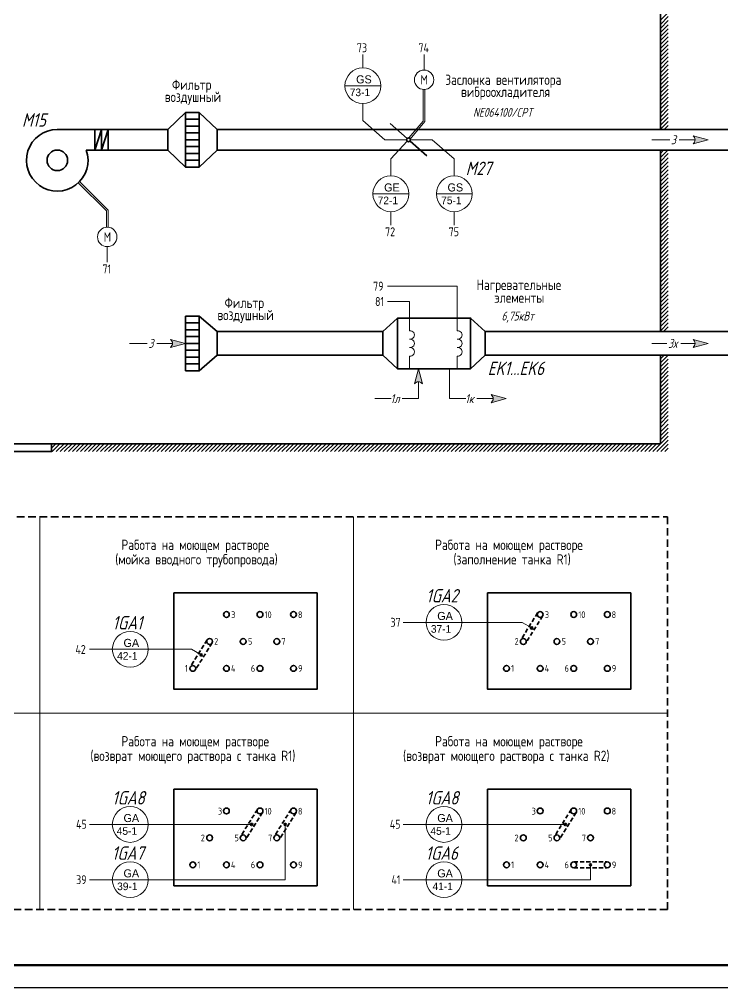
# Model space of a CAD drawing. Header units: millimetres. Extents: x 294 to 6216, y -3442 to 2720.
# Drawn here: x 540.5 to 697.6, y 1469.7 to 1685.9 of the extents above; entities that cross this region are included whole.
import ezdxf

# ---------------------------------------------------------------- set-up
doc = ezdxf.new("R2010")
doc.units = ezdxf.units.MM
doc.header["$LTSCALE"] = 15
doc.linetypes.add('DASHED2', pattern=[0.375, 0.25, -0.125])
doc.linetypes.add('HIDDEN2', pattern=[0.1875, 0.125, -0.0625])
doc.layers.add('0.35 TEXT', color=7, linetype='Continuous', lineweight=35)
doc.layers.add('LWT 0.6', color=7, linetype='Continuous', lineweight=50)
doc.styles.add('0', font='gost.shx', dxfattribs={"width": 0.75, "oblique": 15})
doc.styles.add('34', font='gost.shx', dxfattribs={"width": 0.75, "oblique": 15, "height": 3.5})

msp = doc.modelspace()

# ---------------------------------------------------------------- hatches: boundary and pattern name
at = {"lineweight": 13}
h = msp.add_hatch(color=256, dxfattribs=at)
h.dxf.hatch_style = 1
h.paths.add_polyline_path([(694.324, 1659.019), (690.954, 1658.116, 0.4958839), (690.954, 1659.922)])
h = msp.add_hatch(color=256, dxfattribs=at)
h.dxf.hatch_style = 1
h.paths.add_polyline_path([(577.648, 1613.552), (574.278, 1612.649, 0.4958839), (574.278, 1614.455)])
h = msp.add_hatch(color=256, dxfattribs=at)
h.dxf.hatch_style = 1
h.paths.add_polyline_path([(694.324, 1613.552), (690.954, 1612.65, 0.4958839), (690.954, 1614.455)])
h = msp.add_hatch(color=256, dxfattribs=at)
h.dxf.hatch_style = 1
h.paths.add_polyline_path([(629.645, 1607.889), (630.548, 1604.519, 0.4958839), (628.742, 1604.519)])
h = msp.add_hatch(color=256, dxfattribs=at)
h.dxf.hatch_style = 1
h.paths.add_polyline_path([(649.251, 1601.217), (645.881, 1602.12, -0.4958839), (645.881, 1600.314)])
at = {"lineweight": 35}
h = msp.add_hatch(color=256, dxfattribs=at)
edge = h.paths.add_edge_path()
edge.add_arc((654.946, 1550.011), 0.241, 0, 360)
h = msp.add_hatch(color=256, dxfattribs=at)
edge = h.paths.add_edge_path()
edge.add_arc((581.144, 1543.991), 0.241, 0, 360)
h = msp.add_hatch(color=256, dxfattribs=at)
edge = h.paths.add_edge_path()
edge.add_arc((592.394, 1506.142), 0.241, 0, 360)
h = msp.add_hatch(color=256, dxfattribs=at)
edge = h.paths.add_edge_path()
edge.add_arc((599.894, 1506.142), 0.241, 0, 360)
h = msp.add_hatch(color=256, dxfattribs=at)
edge = h.paths.add_edge_path()
edge.add_arc((662.446, 1506.142), 0.241, 0, 360)
h = msp.add_hatch(color=256, dxfattribs=at)
edge = h.paths.add_edge_path()
edge.add_arc((668.071, 1497.111), 0.241, 0, 360)

# ---------------------------------------------------------------- linework, layer by layer
for p, q in [((683.668, 1685.692), (685.399, 1687.422)), ((683.668, 1684.792), (685.399, 1686.522)), ((683.668, 1683.892), (685.399, 1685.622)), ((683.668, 1682.992), (685.399, 1684.722)), ((683.668, 1682.092), (685.399, 1683.822)), ((683.668, 1681.192), (685.399, 1682.922)), ((683.668, 1680.292), (685.399, 1682.022)), ((683.668, 1679.392), (685.399, 1681.122)), ((683.668, 1678.492), (685.399, 1680.222)), ((683.668, 1677.592), (685.399, 1679.322)), ((683.668, 1676.692), (685.399, 1678.422)), ((683.668, 1675.792), (685.399, 1677.522)), ((683.668, 1674.892), (685.399, 1676.622)), ((683.668, 1673.992), (685.399, 1675.722)), ((683.668, 1673.092), (685.399, 1674.822)), ((683.668, 1672.192), (685.399, 1673.922)), ((683.668, 1671.292), (685.399, 1673.022)), ((683.668, 1670.392), (685.399, 1672.122)), ((683.668, 1669.492), (685.399, 1671.222)), ((683.668, 1668.592), (685.399, 1670.322)), ((683.668, 1667.692), (685.399, 1669.422)), ((683.668, 1666.792), (685.399, 1668.522)), ((683.668, 1665.892), (685.399, 1667.622)), ((683.668, 1664.992), (685.399, 1666.722)), ((683.668, 1664.092), (685.399, 1665.822)), ((683.668, 1663.192), (685.399, 1664.922)), ((683.668, 1662.292), (685.399, 1664.022)), ((683.668, 1661.392), (685.399, 1663.122)), ((684.489, 1661.313), (685.399, 1662.222)), ((683.668, 1655.992), (684.401, 1656.725)), ((683.668, 1655.092), (685.301, 1656.725)), ((683.668, 1654.192), (685.399, 1655.922)), ((683.668, 1653.292), (685.399, 1655.022)), ((683.668, 1652.392), (685.399, 1654.122)), ((683.668, 1651.492), (685.399, 1653.222)), ((683.668, 1650.592), (685.399, 1652.322)), ((683.668, 1649.692), (685.399, 1651.422)), ((683.668, 1648.792), (685.399, 1650.522)), ((683.668, 1647.892), (685.399, 1649.622)), ((683.668, 1646.992), (685.399, 1648.722)), ((683.668, 1646.092), (685.399, 1647.822)), ((683.668, 1645.192), (685.399, 1646.922)), ((683.668, 1644.292), (685.399, 1646.022)), ((683.668, 1643.392), (685.399, 1645.122)), ((683.668, 1642.492), (685.399, 1644.222)), ((683.668, 1641.592), (685.399, 1643.322)), ((683.668, 1640.692), (685.399, 1642.422)), ((683.668, 1639.792), (685.399, 1641.522)), ((683.668, 1638.892), (685.399, 1640.622)), ((683.668, 1637.992), (685.399, 1639.722)), ((683.668, 1637.092), (685.399, 1638.822)), ((683.668, 1636.192), (685.399, 1637.922)), ((683.668, 1635.292), (685.399, 1637.022)), ((683.668, 1634.392), (685.399, 1636.122)), ((683.668, 1633.492), (685.399, 1635.222)), ((683.668, 1632.592), (685.399, 1634.322)), ((683.668, 1631.692), (685.399, 1633.422)), ((683.668, 1630.792), (685.399, 1632.522)), ((683.668, 1629.892), (685.399, 1631.622)), ((683.668, 1628.992), (685.399, 1630.722)), ((683.668, 1628.092), (685.399, 1629.822)), ((683.668, 1627.192), (685.399, 1628.922)), ((683.668, 1626.292), (685.399, 1628.022)), ((683.668, 1625.392), (685.399, 1627.122)), ((683.668, 1624.492), (685.399, 1626.222)), ((683.668, 1623.592), (685.399, 1625.322)), ((683.668, 1622.692), (685.399, 1624.422)), ((683.668, 1621.792), (685.399, 1623.522)), ((683.668, 1620.892), (685.399, 1622.622)), ((683.668, 1619.992), (685.399, 1621.722)), ((683.668, 1619.092), (685.399, 1620.822)), ((683.668, 1618.192), (685.399, 1619.922)), ((683.668, 1617.292), (685.399, 1619.022)), ((683.668, 1616.392), (685.399, 1618.122)), ((684.368, 1616.191), (685.399, 1617.222)), ((683.668, 1610.092), (684.49, 1610.914)), ((683.668, 1609.192), (685.39, 1610.914)), ((683.668, 1608.292), (685.399, 1610.022)), ((683.668, 1607.392), (685.399, 1609.122)), ((683.668, 1606.492), (685.399, 1608.222)), ((683.668, 1605.592), (685.399, 1607.322)), ((683.668, 1604.692), (685.399, 1606.422)), ((683.668, 1603.792), (685.399, 1605.522)), ((683.668, 1602.892), (685.399, 1604.622)), ((683.668, 1601.992), (685.399, 1603.722)), ((683.668, 1601.092), (685.399, 1602.822)), ((683.668, 1600.192), (685.399, 1601.922)), ((683.668, 1599.292), (685.399, 1601.022)), ((683.668, 1598.392), (685.399, 1600.122)), ((683.668, 1597.492), (685.399, 1599.222)), ((683.668, 1596.592), (685.399, 1598.322)), ((683.668, 1595.692), (685.399, 1597.422)), ((683.668, 1594.792), (685.399, 1596.522)), ((683.668, 1593.792), (685.399, 1595.522)), ((683.668, 1592.892), (685.399, 1594.622)), ((683.668, 1591.992), (685.399, 1593.722)), ((681.978, 1589.402), (685.399, 1592.822)), ((682.878, 1589.402), (685.399, 1591.922)), ((547.739, 1590.162), (548.708, 1591.132)), ((547.878, 1589.402), (549.608, 1591.132)), ((548.778, 1589.402), (550.508, 1591.132)), ((549.678, 1589.402), (551.408, 1591.132)), ((550.578, 1589.402), (552.308, 1591.132)), ((551.478, 1589.402), (553.208, 1591.132)), ((552.378, 1589.402), (554.108, 1591.132)), ((553.278, 1589.402), (555.008, 1591.132)), ((554.178, 1589.402), (555.908, 1591.132)), ((555.078, 1589.402), (556.808, 1591.132)), ((555.978, 1589.402), (557.708, 1591.132)), ((556.878, 1589.402), (558.608, 1591.132)), ((557.778, 1589.402), (559.508, 1591.132)), ((558.678, 1589.402), (560.408, 1591.132)), ((559.578, 1589.402), (561.308, 1591.132)), ((560.478, 1589.402), (562.208, 1591.132)), ((561.378, 1589.402), (563.108, 1591.132)), ((562.278, 1589.402), (564.008, 1591.132)), ((563.178, 1589.402), (564.908, 1591.132)), ((564.078, 1589.402), (565.808, 1591.132)), ((564.978, 1589.402), (566.708, 1591.132)), ((565.878, 1589.402), (567.608, 1591.132)), ((566.778, 1589.402), (568.508, 1591.132)), ((567.678, 1589.402), (569.408, 1591.132)), ((568.578, 1589.402), (570.308, 1591.132)), ((569.478, 1589.402), (571.208, 1591.132)), ((570.378, 1589.402), (572.108, 1591.132)), ((571.278, 1589.402), (573.008, 1591.132)), ((572.178, 1589.402), (573.908, 1591.132)), ((573.078, 1589.402), (574.808, 1591.132)), ((573.978, 1589.402), (575.708, 1591.132)), ((574.878, 1589.402), (576.608, 1591.132)), ((575.778, 1589.402), (577.508, 1591.132)), ((576.678, 1589.402), (578.408, 1591.132)), ((577.578, 1589.402), (579.308, 1591.132)), ((578.478, 1589.402), (580.208, 1591.132)), ((579.378, 1589.402), (581.108, 1591.132)), ((580.278, 1589.402), (582.008, 1591.132)), ((581.178, 1589.402), (582.908, 1591.132)), ((582.078, 1589.402), (583.808, 1591.132)), ((582.978, 1589.402), (584.708, 1591.132)), ((583.878, 1589.402), (585.608, 1591.132)), ((584.778, 1589.402), (586.508, 1591.132)), ((585.678, 1589.402), (587.408, 1591.132)), ((586.578, 1589.402), (588.308, 1591.132)), ((587.478, 1589.402), (589.208, 1591.132)), ((588.378, 1589.402), (590.108, 1591.132)), ((589.278, 1589.402), (591.008, 1591.132)), ((590.178, 1589.402), (591.908, 1591.132)), ((591.078, 1589.402), (592.808, 1591.132)), ((591.978, 1589.402), (593.708, 1591.132)), ((592.878, 1589.402), (594.608, 1591.132)), ((593.778, 1589.402), (595.508, 1591.132)), ((594.678, 1589.402), (596.408, 1591.132)), ((595.578, 1589.402), (597.308, 1591.132)), ((596.478, 1589.402), (598.208, 1591.132)), ((597.378, 1589.402), (599.108, 1591.132)), ((598.278, 1589.402), (600.008, 1591.132)), ((599.178, 1589.402), (600.908, 1591.132)), ((600.078, 1589.402), (601.808, 1591.132)), ((600.978, 1589.402), (602.708, 1591.132)), ((601.878, 1589.402), (603.608, 1591.132)), ((602.778, 1589.402), (604.508, 1591.132)), ((603.678, 1589.402), (605.408, 1591.132)), ((604.578, 1589.402), (606.308, 1591.132)), ((605.478, 1589.402), (607.208, 1591.132)), ((606.378, 1589.402), (608.108, 1591.132)), ((607.278, 1589.402), (609.008, 1591.132)), ((608.178, 1589.402), (609.908, 1591.132)), ((609.078, 1589.402), (610.808, 1591.132)), ((609.978, 1589.402), (611.708, 1591.132)), ((610.878, 1589.402), (612.608, 1591.132)), ((611.778, 1589.402), (613.508, 1591.132)), ((612.678, 1589.402), (614.408, 1591.132)), ((613.578, 1589.402), (615.308, 1591.132)), ((614.478, 1589.402), (616.208, 1591.132)), ((615.378, 1589.402), (617.108, 1591.132)), ((616.278, 1589.402), (618.008, 1591.132)), ((617.178, 1589.402), (618.908, 1591.132)), ((618.078, 1589.402), (619.808, 1591.132)), ((618.978, 1589.402), (620.708, 1591.132)), ((619.878, 1589.402), (621.608, 1591.132)), ((620.778, 1589.402), (622.508, 1591.132)), ((621.678, 1589.402), (623.408, 1591.132)), ((622.578, 1589.402), (624.308, 1591.132)), ((623.478, 1589.402), (625.208, 1591.132)), ((624.378, 1589.402), (626.108, 1591.132)), ((625.278, 1589.402), (627.008, 1591.132)), ((626.178, 1589.402), (627.908, 1591.132)), ((627.078, 1589.402), (628.808, 1591.132)), ((627.978, 1589.402), (629.708, 1591.132)), ((628.878, 1589.402), (630.608, 1591.132)), ((629.778, 1589.402), (631.508, 1591.132)), ((630.678, 1589.402), (632.408, 1591.132)), ((631.578, 1589.402), (633.308, 1591.132)), ((632.478, 1589.402), (634.208, 1591.132)), ((633.378, 1589.402), (635.108, 1591.132)), ((634.278, 1589.402), (636.008, 1591.132)), ((635.178, 1589.402), (636.908, 1591.132)), ((636.078, 1589.402), (637.808, 1591.132)), ((636.978, 1589.402), (638.708, 1591.132)), ((637.878, 1589.402), (639.608, 1591.132)), ((638.778, 1589.402), (640.508, 1591.132)), ((639.678, 1589.402), (641.408, 1591.132)), ((640.578, 1589.402), (642.308, 1591.132)), ((641.478, 1589.402), (643.208, 1591.132)), ((642.378, 1589.402), (644.108, 1591.132)), ((643.278, 1589.402), (645.008, 1591.132)), ((644.178, 1589.402), (645.908, 1591.132)), ((645.078, 1589.402), (646.808, 1591.132)), ((645.978, 1589.402), (647.708, 1591.132)), ((646.878, 1589.402), (648.608, 1591.132)), ((647.778, 1589.402), (649.508, 1591.132)), ((648.678, 1589.402), (650.408, 1591.132)), ((649.578, 1589.402), (651.308, 1591.132)), ((650.478, 1589.402), (652.208, 1591.132)), ((651.378, 1589.402), (653.108, 1591.132)), ((652.278, 1589.402), (654.008, 1591.132)), ((653.178, 1589.402), (654.908, 1591.132)), ((654.078, 1589.402), (655.808, 1591.132)), ((654.978, 1589.402), (656.708, 1591.132)), ((655.878, 1589.402), (657.608, 1591.132)), ((656.778, 1589.402), (658.508, 1591.132)), ((657.678, 1589.402), (659.408, 1591.132)), ((658.578, 1589.402), (660.308, 1591.132)), ((659.478, 1589.402), (661.208, 1591.132)), ((660.378, 1589.402), (662.108, 1591.132)), ((661.278, 1589.402), (663.008, 1591.132)), ((662.178, 1589.402), (663.908, 1591.132)), ((663.078, 1589.402), (664.808, 1591.132)), ((663.978, 1589.402), (665.708, 1591.132)), ((664.878, 1589.402), (666.608, 1591.132)), ((665.778, 1589.402), (667.508, 1591.132)), ((666.678, 1589.402), (668.408, 1591.132)), ((667.578, 1589.402), (669.308, 1591.132)), ((668.478, 1589.402), (670.208, 1591.132)), ((669.378, 1589.402), (671.108, 1591.132)), ((670.278, 1589.402), (672.008, 1591.132)), ((671.178, 1589.402), (672.908, 1591.132)), ((672.078, 1589.402), (673.808, 1591.132)), ((672.978, 1589.402), (674.708, 1591.132)), ((673.878, 1589.402), (675.608, 1591.132)), ((674.778, 1589.402), (676.508, 1591.132)), ((675.678, 1589.402), (677.408, 1591.132)), ((676.578, 1589.402), (678.308, 1591.132)), ((677.478, 1589.402), (679.208, 1591.132)), ((678.378, 1589.402), (680.108, 1591.132)), ((679.278, 1589.402), (681.008, 1591.132)), ((680.178, 1589.402), (681.908, 1591.132)), ((681.078, 1589.402), (682.808, 1591.132)), ((683.778, 1589.402), (685.399, 1591.022)), ((684.678, 1589.402), (685.399, 1590.122)), ((294.189, 1469.698), (1345.189, 1469.698))]:
    msp.add_line(p, q)
at = {"lineweight": 13}
for p, q in [((617.237, 1678.071), (617.237, 1675.083)), ((630.903, 1674.583), (630.903, 1678.071)), ((621.237, 1671.083), (613.237, 1671.083)), ((630.705, 1670.253), (630.705, 1663.209)), ((631.1, 1670.253), (631.1, 1663.074)), ((617.237, 1663.301), (617.237, 1667.083)), ((622.141, 1659.019), (617.237, 1663.301)), ((630.705, 1663.209), (627.536, 1659.438)), ((631.1, 1663.074), (627.837, 1659.185)), ((627.011, 1659.019), (622.141, 1659.019)), ((627.132, 1658.719), (623.493, 1654.757)), ((627.871, 1659.019), (632.74, 1659.019)), ((632.74, 1659.019), (637.645, 1654.737)), ((681.784, 1659.019), (685.758, 1659.019)), ((687.899, 1659.019), (691.402, 1659.019)), ((694.324, 1659.019), (690.954, 1659.922)), ((694.324, 1659.019), (690.954, 1658.116)), ((623.493, 1654.757), (623.493, 1650.955)), ((637.645, 1654.737), (637.645, 1650.955)), ((553.984, 1649.681), (560.366, 1643.299)), ((553.703, 1649.404), (559.971, 1643.135)), ((627.493, 1646.955), (619.493, 1646.955)), ((641.645, 1646.955), (633.645, 1646.955)), ((560.366, 1643.299), (560.366, 1639.482)), ((559.971, 1643.135), (559.971, 1639.482)), ((623.493, 1639.967), (623.493, 1642.955)), ((637.645, 1639.967), (637.645, 1642.955)), ((560.169, 1635.153), (560.169, 1631.665)), ((638.309, 1626.333), (622.713, 1626.333)), ((638.309, 1616.385), (638.309, 1626.333)), ((627.645, 1622.906), (622.713, 1622.906)), ((627.645, 1616.385), (627.645, 1622.906)), ((565.108, 1613.552), (569.082, 1613.552)), ((571.223, 1613.552), (574.726, 1613.552)), ((577.648, 1613.552), (574.278, 1614.455)), ((577.648, 1613.552), (574.278, 1612.649)), ((681.784, 1613.552, 0.02), (685.115, 1613.552, 0.02)), ((688.247, 1613.552, 0.02), (691.402, 1613.552, 0.02)), ((694.324, 1613.552, 0.02), (690.954, 1614.455, 0.02)), ((694.324, 1613.552, 0.02), (690.954, 1612.65, 0.02)), ((627.645, 1607.889), (627.645, 1610.72)), ((638.309, 1607.889), (638.309, 1610.72)), ((629.645, 1607.889), (628.742, 1604.519)), ((629.645, 1607.889), (630.548, 1604.519)), ((636.616, 1601.217), (636.616, 1607.889)), ((629.645, 1601.217), (629.645, 1604.967)), ((649.251, 1601.217), (645.881, 1602.12)), ((623.558, 1601.217), (619.932, 1601.217)), ((629.645, 1601.217), (626.02, 1601.217)), ((640.227, 1601.217), (636.616, 1601.217)), ((646.329, 1601.217), (642.689, 1601.217)), ((649.251, 1601.217), (645.881, 1600.314)), ((545.12, 1574.853), (545.12, 1487.115)), ((615.172, 1574.853), (615.172, 1487.115)), ((626.244, 1551.266), (631.35, 1551.266)), ((639.35, 1551.266), (631.35, 1551.266)), ((652.772, 1551.266), (639.35, 1551.266)), ((654.946, 1550.011), (652.772, 1551.266)), ((556.192, 1545.246), (561.298, 1545.246)), ((569.298, 1545.246), (561.298, 1545.246)), ((578.97, 1545.246), (569.298, 1545.246)), ((581.144, 1543.991), (578.97, 1545.246)), ((334.964, 1530.984), (685.224, 1530.984)), ((556.192, 1506.142), (561.298, 1506.142)), ((569.298, 1506.142), (561.298, 1506.142)), ((592.394, 1506.142), (569.298, 1506.142)), ((599.894, 1506.142), (599.894, 1493.79)), ((626.244, 1506.142), (631.35, 1506.142)), ((639.35, 1506.142), (631.35, 1506.142)), ((662.446, 1506.142), (639.35, 1506.142)), ((668.071, 1497.111), (668.071, 1493.79)), ((556.192, 1493.79), (561.298, 1493.79)), ((569.298, 1493.79), (561.298, 1493.79)), ((599.894, 1493.79), (569.298, 1493.79)), ((626.244, 1493.79), (631.35, 1493.79)), ((639.35, 1493.79), (631.35, 1493.79)), ((668.071, 1493.79), (639.35, 1493.79))]:
    msp.add_line(p, q, dxfattribs=at)
at = {"lineweight": 35}
for p, q in [((573.673, 1661.313), (577.648, 1665.136)), ((577.648, 1665.136), (577.648, 1652.902)), ((577.648, 1665.136), (580.706, 1665.136)), ((584.681, 1661.313), (580.706, 1665.136)), ((580.706, 1652.902), (580.706, 1665.136)), ((577.648, 1663.606), (580.706, 1663.606)), ((549.004, 1661.313), (573.673, 1661.313)), ((557.361, 1661.313), (557.361, 1656.725)), ((557.361, 1656.725), (558.852, 1661.313)), ((558.852, 1661.313), (558.852, 1656.725)), ((558.852, 1656.725), (560.343, 1661.313)), ((560.343, 1661.313), (560.343, 1656.725)), ((573.673, 1656.725), (573.673, 1661.313)), ((577.648, 1662.077), (580.706, 1662.077)), ((577.648, 1660.548), (580.706, 1660.548)), ((584.681, 1661.313), (713.069, 1661.313)), ((584.681, 1656.725), (584.681, 1661.313)), ((623.303, 1662.632), (627.117, 1659.302)), ((577.648, 1659.019), (580.706, 1659.019)), ((627.765, 1658.736), (631.557, 1655.425)), ((555.492, 1656.725), (573.673, 1656.725)), ((577.648, 1652.902), (573.673, 1656.725)), ((577.648, 1657.49), (580.706, 1657.49)), ((580.706, 1652.902), (584.681, 1656.725)), ((584.681, 1656.725), (709.781, 1656.725)), ((577.648, 1655.96), (580.706, 1655.96)), ((577.648, 1654.431), (580.706, 1654.431)), ((577.648, 1652.902), (580.706, 1652.902)), ((577.648, 1607.436), (577.648, 1619.669)), ((577.648, 1619.669), (580.706, 1619.669)), ((584.681, 1616.191, -0.001), (580.706, 1619.669)), ((580.706, 1619.669), (580.706, 1607.436)), ((580.706, 1618.14), (577.648, 1618.14)), ((624.967, 1619.216), (621.701, 1616.191, -0.001)), ((641.294, 1619.216), (644.56, 1616.191, -0.001)), ((580.706, 1616.611), (577.648, 1616.611)), ((580.706, 1615.082), (577.648, 1615.082)), ((584.681, 1610.914, 0), (584.681, 1616.191, -0.001)), ((621.701, 1616.191, -0.001), (584.681, 1616.191, -0.001)), ((621.701, 1616.191, -0.001), (621.701, 1610.914, 0)), ((644.56, 1616.191, -0.001), (644.56, 1610.914, 0)), ((644.56, 1616.191, -0.001), (934.034, 1616.191, 0)), ((580.706, 1613.552), (577.648, 1613.552)), ((580.706, 1612.023), (577.648, 1612.023)), ((580.706, 1607.436), (584.681, 1610.914, 0)), ((621.701, 1610.914, 0), (584.681, 1610.914, 0)), ((624.967, 1607.889), (621.701, 1610.914, 0)), ((641.294, 1607.889), (644.56, 1610.914, 0)), ((709.781, 1610.914, 0), (644.56, 1610.914, 0)), ((580.706, 1610.494), (577.648, 1610.494)), ((580.706, 1608.965), (577.648, 1608.965)), ((577.648, 1607.436), (580.706, 1607.436))]:
    msp.add_line(p, q, dxfattribs=at)
at = {"linetype": 'HIDDEN2', "lineweight": 35, "ltscale": 0.5}
for p, q in [((656.267, 1553.366), (652.521, 1547.352)), ((657.374, 1552.677), (653.628, 1546.663)), ((582.466, 1547.346), (578.719, 1541.332)), ((583.572, 1546.656), (579.826, 1540.642)), ((593.716, 1509.497), (589.969, 1503.483)), ((601.216, 1509.497), (597.469, 1503.483)), ((663.767, 1509.497), (660.021, 1503.483)), ((594.822, 1508.808), (591.076, 1502.793)), ((602.322, 1508.808), (598.576, 1502.793)), ((664.874, 1508.808), (661.128, 1502.793)), ((664.321, 1497.763), (671.821, 1497.763)), ((664.321, 1496.459), (671.821, 1496.459))]:
    msp.add_line(p, q, dxfattribs=at)
at = {"lineweight": 35, "elevation": -0.02}
for points in [[(683.668, 1610.914), (683.668, 1591.132), (514.648, 1591.132), (514.648, 1921.389)], [(683.668, 1796.797), (683.668, 1661.313)], [(683.668, 1656.725), (683.668, 1616.191)]]:
    msp.add_lwpolyline(points, dxfattribs=at)
at = {"lineweight": 35}
for points in [[(624.967, 1619.216), (641.294, 1619.216), (641.294, 1607.889), (624.967, 1607.889)], [(522.608, 1591.132), (547.739, 1591.132), (547.739, 1589.402), (522.608, 1589.402)]]:
    msp.add_lwpolyline(points, close=True, dxfattribs=at)
at = {"linetype": 'DASHED2', "lineweight": 35, "ltscale": 0.45}
msp.add_lwpolyline([(334.964, 1574.853), (685.224, 1574.853), (685.224, 1487.115), (334.964, 1487.115)], close=True, dxfattribs=at)
at = {"lineweight": 35}
for points in [[(575.033, 1547.495), (575.033, 1557.854), (586.369, 1557.854)], [(586.369, 1557.854), (607.012, 1557.854), (607.012, 1547.495)], [(645.085, 1547.495), (645.085, 1557.854), (656.421, 1557.854)], [(656.421, 1557.854), (677.064, 1557.854), (677.064, 1547.495)], [(595.173, 1536.334), (575.033, 1536.334), (575.033, 1547.495)], [(607.012, 1547.495), (607.012, 1536.334), (595.173, 1536.334)], [(665.224, 1536.334), (645.085, 1536.334), (645.085, 1547.495)], [(677.064, 1547.495), (677.064, 1536.334), (665.224, 1536.334)], [(575.033, 1503.626), (575.033, 1513.985), (586.369, 1513.985)], [(586.369, 1513.985), (607.012, 1513.985), (607.012, 1503.626)], [(645.085, 1503.626), (645.085, 1513.985), (656.421, 1513.985)], [(656.421, 1513.985), (677.064, 1513.985), (677.064, 1503.626)], [(595.173, 1492.465), (575.033, 1492.465), (575.033, 1503.626)], [(607.012, 1503.626), (607.012, 1492.465), (595.173, 1492.465)], [(665.224, 1492.465), (645.085, 1492.465), (645.085, 1503.626)], [(677.064, 1503.626), (677.064, 1492.465), (665.224, 1492.465)]]:
    msp.add_lwpolyline(points, dxfattribs=at)
at = {"lineweight": 13}
for centre, radius in [((617.237, 1671.083), 4), ((630.903, 1672.413), 2.169), ((623.493, 1646.955), 4), ((637.645, 1646.955), 4), ((560.169, 1637.322), 2.169), ((635.35, 1551.266), 4), ((565.298, 1545.246), 4), ((565.298, 1506.142), 4), ((635.35, 1506.142), 4), ((565.298, 1493.79), 4), ((635.35, 1493.79), 4)]:
    msp.add_circle(centre, radius, dxfattribs=at)
at = {"lineweight": 35}
for centre, radius in [((627.441, 1659.019), 0.43), ((549.004, 1654.431), 2.294), ((586.769, 1553.021), 0.652), ((594.269, 1553.021), 0.652), ((601.769, 1553.021), 0.652), ((656.821, 1553.021), 0.652), ((664.321, 1553.021), 0.652), ((671.821, 1553.021), 0.652), ((654.946, 1550.011), 0.241), ((583.019, 1547.001), 0.652), ((590.519, 1547.001), 0.652), ((598.019, 1547.001), 0.652), ((653.071, 1547.001), 0.652), ((660.571, 1547.001), 0.652), ((668.071, 1547.001), 0.652), ((581.144, 1543.991), 0.241), ((579.269, 1540.981), 0.652), ((586.769, 1540.981), 0.652), ((594.269, 1540.981), 0.652), ((601.769, 1540.981), 0.652), ((649.321, 1540.981), 0.652), ((656.821, 1540.981), 0.652), ((664.321, 1540.981), 0.652), ((671.821, 1540.981), 0.652), ((586.769, 1509.152), 0.652), ((594.269, 1509.152), 0.652), ((601.769, 1509.152), 0.652), ((656.821, 1509.152), 0.652), ((664.321, 1509.152), 0.652), ((671.821, 1509.152), 0.652), ((592.394, 1506.142), 0.241), ((599.894, 1506.142), 0.241), ((662.446, 1506.142), 0.241), ((583.019, 1503.132), 0.652), ((590.519, 1503.132), 0.652), ((598.019, 1503.132), 0.652), ((653.071, 1503.132), 0.652), ((660.571, 1503.132), 0.652), ((668.071, 1503.132), 0.652), ((579.269, 1497.111), 0.652), ((586.769, 1497.111), 0.652), ((594.269, 1497.111), 0.652), ((601.769, 1497.111), 0.652), ((649.321, 1497.111), 0.652), ((656.821, 1497.111), 0.652), ((664.321, 1497.111), 0.652), ((668.071, 1497.111), 0.241), ((671.821, 1497.111), 0.652)]:
    msp.add_circle(centre, radius, dxfattribs=at)
msp.add_arc((549.004, 1654.431), 6.881, 90, 19.47122, dxfattribs=at)
at = {"lineweight": 13}
for centre, radius, start, end in [((690.268, 1659.019), 1.134, 307.24786, 52.75214), ((627.785, 1615.441), 0.954, 261.59553, 98.40447), ((638.448, 1615.441), 0.954, 261.59553, 98.40447), ((573.592, 1613.552), 1.134, 307.24786, 52.75214), ((627.785, 1613.552), 0.954, 261.59553, 98.40447), ((638.448, 1613.552), 0.954, 261.59553, 98.40447), ((690.268, 1613.552, 0.02), 1.134, 307.24786, 52.75214), ((627.785, 1611.664), 0.954, 261.59553, 98.40447), ((638.448, 1611.664), 0.954, 261.59553, 98.40447), ((629.645, 1603.833), 1.134, 37.24786, 142.75214), ((645.195, 1601.217), 1.134, 307.24786, 52.75214)]:
    msp.add_arc(centre, radius, start, end, dxfattribs=at)
at = {"layer": 'LWT 0.6'}
msp.add_line((1340.189, 1474.698), (314.189, 1474.698), dxfattribs=at)

# ---------------------------------------------------------------- texts
at = {"lineweight": 13, "style": '34'}
for s, height, p in [('73', 2, (615.91, 1678.567)), ('74', 2, (629.651, 1678.567)), ('Заслонка вентилятора', 2.3, (635.629, 1671.276, -0.02)), ('Фильтр', 2.3, (574.611, 1670.164)), ('воздушный', 2.3, (573.001, 1667.45)), ('виброохладителя', 2.3, (639.156, 1668.563, -0.02)), ('72', 2, (622.207, 1637.477)), ('75', 2, (636.393, 1637.477)), ('71', 2, (559.097, 1629.175)), ('79', 2, (619.528, 1625.338)), ('Нагревательные', 2.3, (642.627, 1625.48, -0.02)), ('Фильтр', 2.3, (586.363, 1621.451, -0.02)), ('81', 2, (619.952, 1621.906)), ('элементы', 2.3, (646.595, 1622.612, -0.02)), ('воздушный', 2.3, (584.753, 1618.737, -0.02)), ('Работа на моющем растворе', 2.3, (563.316, 1567.427, -0.02)), ('Работа на моющем растворе', 2.3, (633.367, 1567.427, -0.02)), ('(мойка вводного трубопровода)', 2.3, (561.945, 1564.185, -0.02)), ('(заполнение танка R1)', 2.3, (637.459, 1564.185, -0.02)), ('37', 2, (623.401, 1550.266)), ('42', 2, (553.052, 1544.212)), ('Работа на моющем растворе', 2.3, (563.316, 1523.558, -0.02)), ('Работа на моющем растворе', 2.3, (633.367, 1523.558, -0.02)), ('(возврат моющего раствора с танка R1)', 2.3, (556.4, 1520.316, -0.02)), ('(возврат моющего раствора с танка R2)', 2.3, (626.206, 1520.316, -0.02)), ('45', 2, (553.204, 1505.179)), ('45', 2, (623.255, 1505.179)), ('39', 2, (553.221, 1492.796)), ('41', 2, (623.615, 1492.79))]:
    msp.add_text(s, height=height, dxfattribs=at).set_placement(p)
at = {"lineweight": 13}
for s, height, style, oblique, p in [('M', 2.1, '0', 0, (630.103, 1671.363)), ('3', 2, '34', 15, (686.025, 1658.019)), ('M', 2.1, '0', 0, (559.369, 1636.272)), ('3', 2, '34', 15, (569.35, 1612.552)), ('3х', 2, '34', 15, (685.383, 1612.552, 0.02)), ('1л', 2, '34', 15, (623.406, 1600.217)), ('1к', 2, '34', 15, (640.075, 1600.217))]:
    msp.add_text(s, height=height, dxfattribs=dict(at, style=style, oblique=oblique)).set_placement(p)
for s, height, p in [('GS', 1.8, (615.737, 1671.606)), ('73-1', 1.7, (614.307, 1668.759)), ('GE', 1.8, (621.993, 1647.478)), ('GS', 1.8, (636.145, 1647.478)), ('72-1', 1.7, (620.543, 1644.631)), ('75-1', 1.7, (634.725, 1644.631)), ('GA', 1.8, (633.85, 1551.79)), ('37-1', 1.7, (632.423, 1548.943)), ('GA', 1.8, (563.798, 1545.769)), ('42-1', 1.7, (562.372, 1542.922)), ('GA', 1.8, (563.798, 1506.666)), ('GA', 1.8, (633.85, 1506.666)), ('45-1', 1.7, (562.276, 1503.818)), ('45-1', 1.7, (632.328, 1503.818)), ('GA', 1.8, (563.798, 1494.314)), ('GA', 1.8, (633.85, 1494.314)), ('39-1', 1.7, (562.372, 1491.466)), ('41-1', 1.7, (632.8, 1491.466))]:
    msp.add_text(s, height=height, dxfattribs=at).set_placement(p)
at = {"lineweight": 13, "style": '34', "oblique": 15, "width": 0.95}
for s, p in [('NE064100/CPT', (641.841, 1664.144, -0.02)), ('6,75кВт', (648.203, 1618.661, -0.02))]:
    msp.add_text(s, height=2, dxfattribs=at).set_placement(p)
at = {"layer": '0.35 TEXT', "style": '34', "oblique": 15}
for s, p in [('M15', (541.141, 1661.928, -0.02)), ('M27', (640.211, 1651.14, -0.02)), ('EK1...EK6', (645.124, 1606.473, -0.021)), ('1GA2', (631.386, 1555.708, -0.02)), ('1GA1', (561.334, 1549.688, -0.02)), ('1GA8', (561.258, 1510.584, -0.02)), ('1GA8', (631.31, 1510.584, -0.02)), ('1GA7', (561.202, 1498.232, -0.02)), ('1GA6', (631.254, 1498.232, -0.02))]:
    msp.add_text(s, height=3, dxfattribs=at).set_placement(p)
at = {"layer": '0.35 TEXT', "style": '34'}
for s, p in [('3', (587.833, 1552.214, -0.02)), ('10', (595.303, 1552.214, -0.02)), ('8', (602.741, 1552.214, -0.02)), ('3', (657.885, 1552.214, -0.02)), ('10', (665.355, 1552.214, -0.02)), ('8', (672.793, 1552.214, -0.02)), ('2', (584.032, 1546.254, -0.02)), ('5', (591.585, 1546.254, -0.02)), ('7', (599.042, 1546.254, -0.02)), ('2', (651.111, 1546.254, -0.02)), ('5', (661.637, 1546.254, -0.02)), ('7', (669.094, 1546.254, -0.02)), ('1', (577.514, 1540.234, -0.02)), ('4', (587.784, 1540.234, -0.02)), ('6', (592.229, 1540.234, -0.02)), ('9', (602.784, 1540.234, -0.02)), ('1', (650.336, 1540.234, -0.02)), ('4', (657.836, 1540.234, -0.02)), ('6', (662.281, 1540.234, -0.02)), ('9', (672.836, 1540.234, -0.02)), ('3', (584.884, 1508.345, -0.02)), ('10', (595.303, 1508.345, -0.02)), ('8', (602.741, 1508.345, -0.02)), ('3', (654.936, 1508.345, -0.02)), ('10', (665.355, 1508.345, -0.02)), ('8', (672.793, 1508.345, -0.02)), ('2', (581.059, 1502.385, -0.02)), ('5', (588.577, 1502.385, -0.02)), ('7', (596.081, 1502.385, -0.02)), ('2', (651.111, 1502.385, -0.02)), ('5', (658.629, 1502.385, -0.02)), ('7', (666.133, 1502.385, -0.02)), ('1', (580.284, 1496.365, -0.02)), ('4', (587.784, 1496.365, -0.02)), ('6', (592.229, 1496.365, -0.02)), ('9', (602.784, 1496.365, -0.02)), ('1', (650.336, 1496.365, -0.02)), ('4', (657.836, 1496.365, -0.02)), ('6', (662.281, 1496.365, -0.02)), ('9', (672.836, 1496.365, -0.02))]:
    msp.add_text(s, height=1.5, dxfattribs=at).set_placement(p)

doc.saveas('drawing.dxf')
